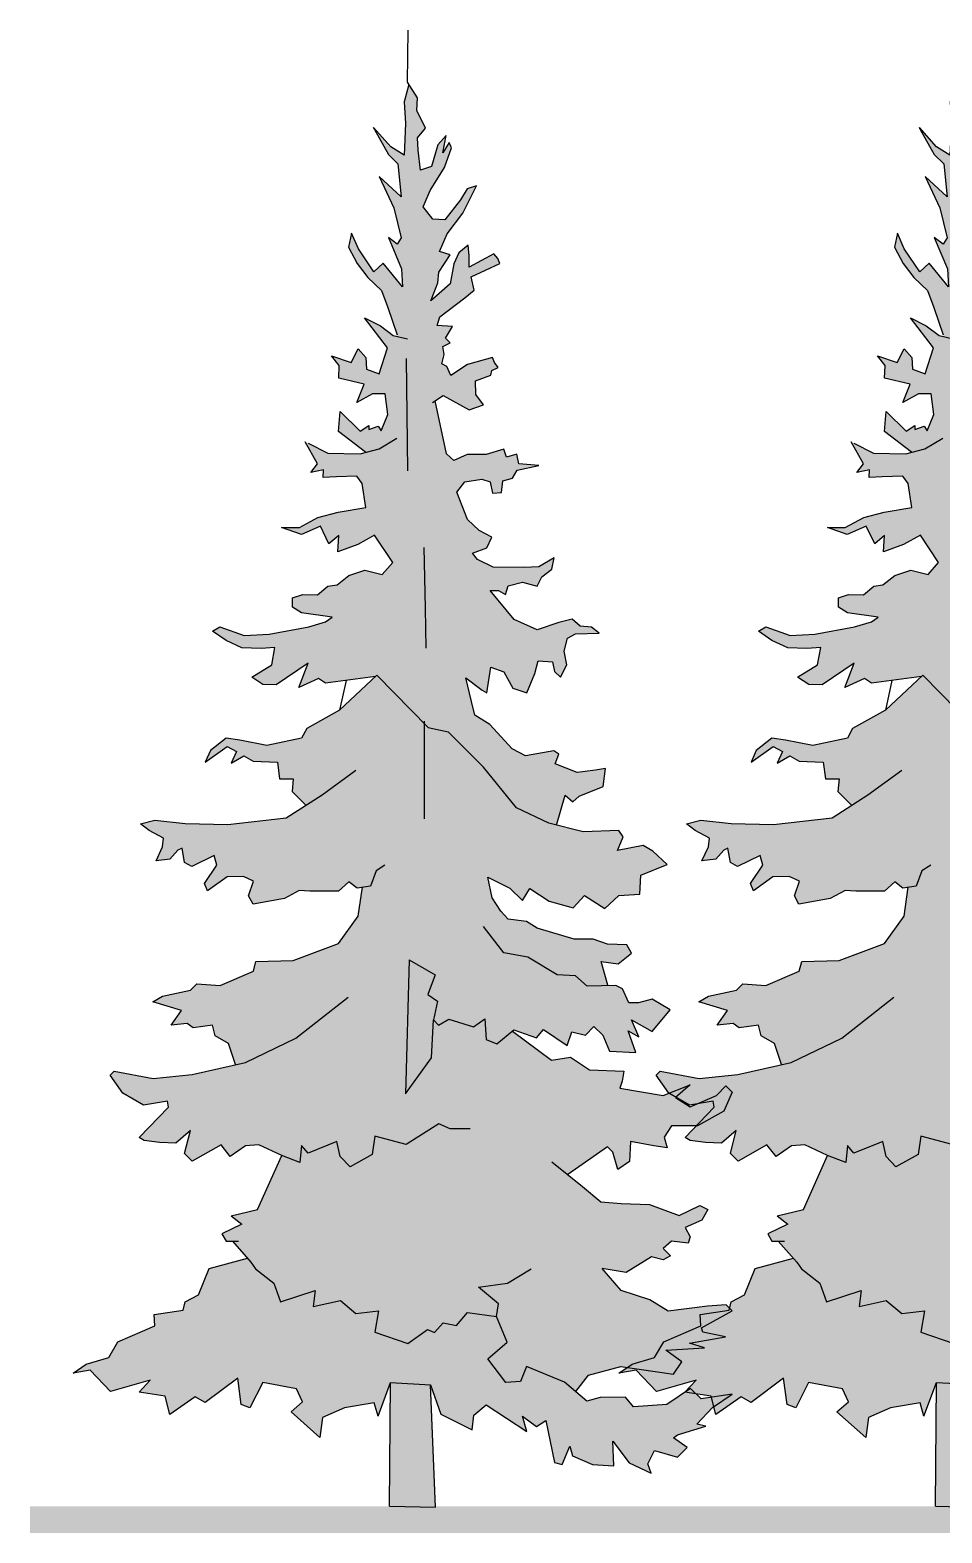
# Model space of a CAD drawing. Header units: millimetres. Extents: x 2403 to 72627, y 1744 to 50777.
# Drawn here: x 4986 to 17841, y 27714 to 48897 of the extents above; entities that cross this region are included whole.
import ezdxf

# ---------------------------------------------------------------- set-up
doc = ezdxf.new("R2010")
doc.units = ezdxf.units.MM
doc.layers.add('dwgmodels.com', color=250, linetype='Continuous')

# ---------------------------------------------------------------- blocks, each defined once
blk = doc.blocks.new('Pine 1 Elev_130')
h = blk.add_hatch(color=256)
h.dxf.hatch_style = 1
h.set_gradient(color1=(0, 127, 31), one_color=1, tint=1, name='SPHERICAL')
h.paths.add_polyline_path([(-271.8, 5507.5), (-424.4, 5482.5), (-537.5, 5451.8), (-639, 5397.8), (-737.2, 5397.8), (-628.2, 5358.9), (-523.5, 5403.8), (-475.8, 5307.6), (-422, 5352.6), (-427.9, 5262.2), (-317.6, 5304.2), (-224.3, 5354.8), (-124.2, 5203.6), (-182.6, 5137.1), (-278.5, 5162.8), (-366.2, 5132.1), (-431.4, 5081.4), (-482.2, 5073.1), (-538.9, 5025.3), (-620.8, 5028.4), (-677.3, 5008.8), (-677.5, 4957.9), (-626.8, 4926.7), (-457.4, 4903), (-494.5, 4877.7), (-587.5, 4850.3), (-806.6, 4808.4), (-943.6, 4802), (-1078.2, 4848.8), (-1118.7, 4825.7), (-1043.5, 4773.7), (-956.8, 4733.2), (-850.6, 4729.7), (-774.3, 4735.1), (-791.5, 4639.1), (-901.9, 4571.6), (-839.9, 4531.9), (-766.5, 4528.8), (-590.9, 4649.7), (-642.2, 4514.3), (-533.3, 4564.8), (-495.2, 4539.3), (-219.7, 4575.1), (-211.3, 4583), (71.9, 4294), (181.7, 4270.9), (376.1, 4076), (559, 3852.2), (736.7, 3766.9), (779.6, 3755.9), (827.6, 3922), (869.9, 3885.1), (903.9, 3916.1), (1036.8, 3969.3), (1048.6, 4068.6), (994.7, 4059.9), (893, 4046.1), (771.7, 4094.5), (791.6, 4148.1), (763.4, 4165.1), (608, 4137.4), (534.6, 4177.2), (410.8, 4310.3), (329, 4361.5), (309.5, 4437.8), (278.9, 4567.8), (369, 4499.7), (394.4, 4485.5), (417.5, 4626.7), (488, 4601.1), (538.6, 4510.5), (614.7, 4484.8), (660.3, 4592), (677.5, 4662.6), (756.5, 4656.7), (767.7, 4603), (801.5, 4571.8), (835.6, 4639.5), (821.7, 4715.8), (838.9, 4786.4), (884.2, 4811.6), (1013.9, 4814.1), (971.6, 4848.2), (909.7, 4852.5), (864.6, 4890.8), (791.1, 4874.1), (672.4, 4832.1), (545.4, 4889), (413.2, 5050.4), (458.4, 5050.3), (497.8, 5027.6), (512.1, 5075.5), (591.3, 5095.1), (672.9, 5074.2), (698.7, 5125.8), (752.5, 5168), (765.4, 5230.2), (682, 5179.5), (600, 5177), (430.5, 5178.9), (343.1, 5220.2), (316.4, 5255.6), (394.2, 5285), (422.6, 5344.2), (352.1, 5381.2), (287.3, 5440.7), (229.7, 5591.5), (273.9, 5649.8), (367.1, 5663.6), (412.3, 5649.3), (426.2, 5587.1), (475.7, 5589.8), (482.9, 5654.7), (536.6, 5668.7), (562.2, 5713.8), (680.9, 5738.8), (570.8, 5747.7), (559.7, 5801.4), (503.1, 5784.6), (489.1, 5829.9), (390.2, 5799.1), (285.7, 5799.4), (212.1, 5765.8), (172.7, 5802.6), (109.6, 6095.3), (153.9, 6124.7), (297.7, 6045.2), (376.9, 6073.2), (334.7, 6129.8), (332.2, 6206.1), (417, 6236.9), (422.7, 6263.7), (456.7, 6279.1), (437, 6307.4), (425.8, 6334.3), (287.3, 6296.6), (196.7, 6234.8), (174.2, 6285.7), (146, 6299.9), (160.3, 6350.7), (152, 6395.9), (193.2, 6415), (166.3, 6441.1), (206, 6505.9), (121.3, 6511.8), (135.6, 6559.8), (274.3, 6663.9), (325.3, 6706.1), (308.8, 6779.1), (467, 6852.5), (455.8, 6880.9), (433.3, 6906.3), (297.5, 6833.3), (297.7, 6895.5), (292.2, 6954.8), (241.2, 6912.6), (212.8, 6850.5), (192.6, 6740.4), (85, 6647.6), (124.9, 6746.3), (130.7, 6805.6), (193.2, 6900.5), (133.9, 6918.6), (176.6, 7017.3), (261.7, 7130), (337.7, 7281.9), (285.7, 7264.6), (249.2, 7203.5), (162.7, 7093.6), (97.8, 7096.7), (43, 7166.3), (81.3, 7254.9), (160.8, 7381.8), (199, 7490), (186.7, 7520.1), (152.6, 7463.7), (170.1, 7559.3), (123.9, 7507.3), (90.2, 7387.6), (28, 7367.5), (15.6, 7478.3), (11.6, 7546.1), (57, 7599.6), (7.9, 7695.8), (12.3, 7766.4), (-34.6, 7840.3), (-61.4, 7744.3), (-53.1, 7625.4), (-62.1, 7450.3), (-135.4, 7495.7), (-230.6, 7603.8), (-225.5, 7592.1), (-148.3, 7453.4), (-96.5, 7402.7), (-77.3, 7220.7), (-198.7, 7332.4), (-117.7, 7160.6), (-77.7, 6994.1), (-99.7, 6958.8), (-148.3, 6995.8), (-75.4, 6823.2), (-70.1, 6724.3), (-177, 6854.6), (-228, 6806.8), (-313.6, 6933.3), (-351.9, 7019.5), (-367.9, 6942.9), (-320, 6853.5), (-262, 6775.8), (-185.9, 6703.4), (-151, 6610.2), (-96.3, 6450.2), (-121.8, 6456.1), (-192.3, 6510), (-279.7, 6552.7), (-153.1, 6388.4), (-198.8, 6244.5), (-269.3, 6270.2), (-271.9, 6335.1), (-314.2, 6383.3), (-353.9, 6307.2), (-461.2, 6344.2), (-419, 6290.4), (-422, 6219.8), (-280.9, 6188.3), (-322.2, 6086.7), (-235.9, 6134.5), (-165.2, 6134.2), (-151.5, 6021.2), (-188.2, 5929.5), (-204, 5956.4), (-256.3, 5936.8), (-256.2, 5959.4), (-304.3, 5928.5), (-414.1, 6036.2), (-423, 5926), (-274.3, 5812), (-304.7, 5804.2), (-482.7, 5807.6), (-607.4, 5871.2), (-539.4, 5748.4), (-576.2, 5700.5), (-505.6, 5714.4), (-507.1, 5673.5), (-435.1, 5677.5), (-322.1, 5679.9), (-292.5, 5640.3)])
h = blk.add_hatch(color=256)
h.dxf.hatch_style = 1
h.set_gradient(color1=(0, 127, 31), one_color=1, tint=1, name='SPHERICAL')
h.paths.add_polyline_path([(450.3, 2550.3), (391.1, 2573.1), (383.9, 2687.4), (320.7, 2644), (185.2, 2686.8), (128.6, 2653.1), (100.4, 2681.4), (89.2, 2473.5), (-53.3, 2274.3), (-33.6, 3012.8), (109.7, 2930), (69.8, 2822.7), (123.4, 2785.8), (100.4, 2681.4), (128.6, 2653.1), (185.2, 2686.8), (320.7, 2644), (383.9, 2687.4), (391.1, 2573.1), (450.3, 2550.3), (543.8, 2626.3), (667.9, 2583.5), (707.6, 2629.6), (837.3, 2540.6), (862.9, 2616.8), (939.1, 2596.8), (984.5, 2644.6), (1035.2, 2597.9), (1071.6, 2508.8), (1216.2, 2502.4), (1173.7, 2621.4), (1233.5, 2589.1), (1193, 2681.6), (1306.4, 2618.2), (1405.7, 2736.5), (1307, 2796.1), (1230.7, 2776.6), (1177, 2776.8), (1143.4, 2853.2), (1105.3, 2871.7), (1062.2, 2870.6), (1025.2, 3003.3), (1118.4, 2991.7), (1192, 3050.8), (1166.7, 3096), (1059.4, 3099.2), (980.4, 3127.7), (875.9, 3128), (672.7, 3188), (613.5, 3224.9), (511.8, 3236.6), (472.4, 3281.9), (424.7, 3355.5), (399.6, 3468.6), (520.9, 3408.9), (591.3, 3340.8), (631, 3405.7), (738.2, 3337.5), (870.8, 3299), (933.2, 3368), (1045.9, 3297), (1122.4, 3367.4), (1238.3, 3375.5), (1244.3, 3480), (1388.5, 3538.8), (1309.7, 3612.5), (1256.1, 3643.8), (1114.8, 3616), (1146.1, 3692.1), (1123.6, 3726.1), (925.8, 3718.3), (736.7, 3766.9), (559, 3852.2), (376.1, 4076), (181.7, 4270.9), (71.9, 4294), (-211.3, 4583), (-418, 4389.3), (-598.5, 4288.2), (-627.4, 4236.2), (-818.1, 4195.8), (-968.4, 4224.7), (-1043.5, 4236.2), (-1130.2, 4166.9), (-1159.1, 4103.3), (-1037.8, 4190), (-985.7, 4161.1), (-1014.6, 4097.5), (-945.3, 4138), (-893.3, 4109.1), (-760.4, 4103.3), (-748.8, 4010.8), (-673.7, 4010.8), (-679.4, 3941.5), (-604.1, 3866.1), (-712.3, 3797), (-1034.5, 3758.5), (-1268.9, 3764.9), (-1435.5, 3782.4), (-1514.7, 3762.9), (-1466.8, 3726), (-1387.8, 3683.4), (-1393.6, 3635.4), (-1429.7, 3558.9), (-1352.9, 3568.9), (-1309, 3618.2), (-1286.3, 3629.4), (-1272.4, 3550.2), (-1233, 3527.5), (-1108.5, 3589.3), (-1094.5, 3535.5), (-1162.7, 3434.1), (-1145.8, 3394.5), (-1038.2, 3470.4), (-947.8, 3472.9), (-891.4, 3447.3), (-919.9, 3365.5), (-894.7, 3320.2), (-722.1, 3352.1), (-640.2, 3395.7), (-580.9, 3392.6), (-422.7, 3392.1), (-366, 3442.8), (-320.9, 3408.7), (-291.7, 3413.1), (-314.4, 3254.8), (-423.6, 3104), (-672.5, 3008.7), (-878.7, 3003.8), (-893, 2950.1), (-1076.9, 2871.6), (-1204, 2880.5), (-1239.4, 2846.7), (-1393.5, 2813.3), (-1447.2, 2782.4), (-1289.2, 2733.9), (-1346, 2652.2), (-1258.4, 2661.8), (-1224.5, 2637.6), (-1118.7, 2652.7), (-1103.2, 2593.5), (-1029.9, 2552.3), (-991.3, 2435.1), (-1231, 2380.6), (-1445.8, 2358.7), (-1660.3, 2398.9), (-1683, 2376.4), (-1612.7, 2277.3), (-1498.5, 2212), (-1367.1, 2234.2), (-1361.6, 2200.2), (-1523.1, 2034.1), (-1494.9, 2017.1), (-1410.2, 2005.5), (-1321.2, 2002.4), (-1240.5, 2072.7), (-1272, 1945.7), (-1229.7, 1903.2), (-1071.3, 1993.1), (-1020.6, 1928), (-935.7, 1987), (-862.2, 1992.4), (-736.5, 1934.2), (-870.2, 1635.5), (-1014.6, 1600.9), (-956.8, 1554.6), (-1066.7, 1502.6), (-1043.5, 1462.2), (-1008.9, 1462.2), (-906.7, 1345.7), (-881.4, 1308.9), (-779.9, 1229.4), (-743, 1127), (-552.3, 1190.5), (-562.8, 1101.6), (-413, 1135), (-326.9, 1063.4), (-202.8, 1077.9), (-222.9, 959.4), (-40.9, 896.5), (66.7, 973.9), (106.2, 958.2), (154.4, 1011.7), (227.8, 997.4), (287.3, 1067.8), (447.5, 1046.1), (507.1, 904.7), (399.5, 813.2), (499.5, 682), (579.9, 688.3), (614, 770.1), (822.8, 684.7), (884.8, 632.3), (955.7, 722.4), (1133.8, 771.3), (1424.2, 728.2), (1470.1, 795.6), (1382.7, 860.9), (1594.6, 874.3), (1512.8, 900), (1710.6, 933.3), (1586.4, 959.1), (1578, 984.5), (1747.8, 1077.2), (1714, 1111.2), (1612.3, 1103.1), (1394.7, 1075.5), (1293.2, 1138), (1135.2, 1190.5), (1031.2, 1311.9), (1164.1, 1288.8), (1302.8, 1375.5), (1366.4, 1358.1), (1406.9, 1381.3), (1366.4, 1421.7), (1412.7, 1462.2), (1505.1, 1450.6), (1516.7, 1485.3), (1487.8, 1537.3), (1580.2, 1577.7), (1614, 1637), (1568.7, 1658.7), (1455.7, 1603.6), (1292.1, 1663.4), (1135.2, 1670.2), (1023.8, 1678.4), (922.3, 1763.5), (841, 1828.9), (1060.1, 1982.3), (1089, 1953.4), (1117.5, 1856.1), (1181.5, 1901.4), (1187.3, 2011.2), (1315.7, 1988.2), (1389.5, 1976.5), (1372.4, 2036), (1412.7, 2097.9), (1557.1, 2097.9), (1701.6, 2178.8), (1747.8, 2282.8), (1713.2, 2317.5), (1661.2, 2265.5), (1516.7, 2201.9), (1435.8, 2253.9), (1516.7, 2323.3), (1366.4, 2265.5), (1127.5, 2305.2), (1141.7, 2344.7), (1150.4, 2398.3), (961.1, 2407.4), (856.8, 2475.6), (752.3, 2459), (536.5, 2620.4)])
h = blk.add_hatch(color=256)
h.dxf.hatch_style = 1
h.set_gradient(color1=(127, 95, 63), one_color=1, tint=1, name='SPHERICAL')
h.paths.add_polyline_path([(-142, 0), (112.3, -5.8), (83.4, 670.4), (-136.2, 682)])
h.paths.add_polyline_path([(69.8, 2822.7), (109.7, 2930), (-33.6, 3012.8), (-53.3, 2274.3), (89.2, 2473.5), (100.4, 2681.4), (123.4, 2785.8)])
h = blk.add_hatch(color=256)
h.dxf.hatch_style = 1
h.set_gradient(color1=(0, 127, 31), one_color=1, tint=1, name='SPHERICAL')
h.paths.add_polyline_path([(-979.4, 706.1), (-960.1, 560.5), (-912.1, 543.4), (-841.3, 682), (-654.7, 647.1), (-621, 576.4), (-685.2, 520.1), (-525.6, 378.3), (-511.2, 488.5), (-390.5, 543.3), (-227, 569.5), (-205.5, 497), (-136.2, 682), (83.4, 670.4), (141.2, 508.6), (313.5, 420.8), (322.2, 502.7), (390.2, 559), (615.7, 411.4), (592, 497), (669.5, 439.4), (720.4, 473.2), (767.7, 241.4), (810, 229.9), (852.7, 331.5), (866.7, 277.8), (976.7, 229.4), (1095.3, 223.4), (1089, 358.3), (1180.1, 240.1), (1301.4, 183.2), (1281.8, 234.1), (1318.8, 307.4), (1445.8, 270.3), (1499.3, 323.6), (1423.5, 377.7), (1446.2, 394.6), (1601.7, 442.1), (1553.7, 453.5), (1638.7, 543.7), (1747.8, 618.4), (1576.7, 591.9), (1517.6, 648.6), (1387.4, 561.4), (1203.7, 547.9), (1158.7, 601.7), (1020.3, 599.3), (946.8, 579.8), (822.8, 684.7), (614, 770.1), (579.9, 688.3), (499.5, 682), (399.5, 813.2), (507.1, 904.7), (447.5, 1046.1), (287.3, 1067.8), (227.8, 997.4), (154.4, 1011.7), (106.2, 958.2), (66.7, 973.9), (-40.9, 896.5), (-222.9, 959.4), (-202.8, 1077.9), (-326.9, 1063.4), (-413, 1135), (-562.8, 1101.6), (-552.3, 1190.5), (-743, 1127), (-779.9, 1229.4), (-881.4, 1308.9), (-906.7, 1345.7), (-925.6, 1367.2), (-1136, 1311.9), (-1195.4, 1165.8), (-1269, 1126.5), (-1280.4, 1081.3), (-1440.1, 1057.8), (-1436.1, 994.3), (-1639.7, 907.4), (-1690.9, 819.9), (-1815.3, 783.6), (-1887.3, 734), (-1792.8, 749.7), (-1680.2, 633.5), (-1462.5, 694.9), (-1523.2, 629.9), (-1378.7, 606.8), (-1352.9, 505.3), (-1214.2, 603.7), (-1159.1, 572.2)])
for p, q in [((-225.5, 7592.1), (-230.6, 7603.8)), ((-33.6, 3012.8), (109.7, 2930)), ((-53.3, 2274.3), (89.2, 2473.5)), ((1164.1, 1288.8), (1031.2, 1311.9)), ((507.1, 904.7), (447.5, 1046.1)), ((-205.5, 497), (-136.2, 682)), ((-136.2, 682), (83.4, 670.4)), ((83.4, 670.4), (141.2, 508.6)), ((-142, 0), (112.3, -5.8))]:
    blk.add_line(p, q)
at = {"layer": 'dwgmodels.com', "linetype": 'Continuous'}
for p, q in [((-42.5, 7852.8), (-39, 8140.2)), ((-34.6, 7840.3), (-61.4, 7744.3)), ((12.3, 7766.4), (-42.5, 7852.8)), ((-61.4, 7744.3), (-53.1, 7625.4)), ((7.9, 7695.8), (12.3, 7766.4)), ((-53.1, 7625.4), (-62.1, 7450.3)), ((57, 7599.6), (7.9, 7695.8)), ((-135.4, 7495.7), (-230.6, 7603.8)), ((-225.5, 7592.1), (-148.3, 7453.4)), ((11.6, 7546.1), (57, 7599.6)), ((15.6, 7478.3), (11.6, 7546.1)), ((170.1, 7559.3), (123.9, 7507.3)), ((152.6, 7463.7), (170.1, 7559.3)), ((-62.1, 7450.3), (-135.4, 7495.7)), ((28, 7367.5), (15.6, 7478.3)), ((123.9, 7507.3), (90.2, 7387.6)), ((186.7, 7520.1), (152.6, 7463.7)), ((160.8, 7381.8), (199, 7490)), ((199, 7490), (186.7, 7520.1)), ((-148.3, 7453.4), (-96.5, 7402.7)), ((-96.5, 7402.7), (-77.3, 7220.7)), ((90.2, 7387.6), (28, 7367.5)), ((81.3, 7254.9), (160.8, 7381.8)), ((-77.3, 7220.7), (-198.7, 7332.4)), ((-198.7, 7332.4), (-117.7, 7160.6)), ((43, 7166.3), (81.3, 7254.9)), ((285.7, 7264.6), (249.2, 7203.5)), ((261.7, 7130), (337.7, 7281.9)), ((337.7, 7281.9), (285.7, 7264.6)), ((-117.7, 7160.6), (-77.7, 6994.1)), ((97.8, 7096.7), (43, 7166.3)), ((249.2, 7203.5), (162.7, 7093.6)), ((176.6, 7017.3), (261.7, 7130)), ((162.7, 7093.6), (97.8, 7096.7)), ((-351.9, 7019.5), (-367.9, 6942.9)), ((-313.6, 6933.3), (-351.9, 7019.5)), ((-99.7, 6958.8), (-148.3, 6995.8)), ((-148.3, 6995.8), (-75.4, 6823.2)), ((-77.7, 6994.1), (-99.7, 6958.8)), ((133.9, 6918.6), (176.6, 7017.3)), ((-367.9, 6942.9), (-320, 6853.5)), ((-228, 6806.8), (-313.6, 6933.3)), ((130.7, 6805.6), (193.2, 6900.5)), ((193.2, 6900.5), (133.9, 6918.6)), ((241.2, 6912.6), (212.8, 6850.5)), ((292.2, 6954.8), (241.2, 6912.6)), ((297.7, 6895.5), (292.2, 6954.8)), ((433.3, 6906.3), (297.5, 6833.3)), ((297.5, 6833.3), (297.7, 6895.5)), ((455.8, 6880.9), (433.3, 6906.3)), ((467, 6852.5), (455.8, 6880.9)), ((-320, 6853.5), (-262, 6775.8)), ((-177, 6854.6), (-228, 6806.8)), ((-70.1, 6724.3), (-177, 6854.6)), ((-75.4, 6823.2), (-70.1, 6724.3)), ((124.9, 6746.3), (130.7, 6805.6)), ((212.8, 6850.5), (192.6, 6740.4)), ((308.8, 6779.1), (467, 6852.5)), ((-262, 6775.8), (-185.9, 6703.4)), ((85, 6647.6), (124.9, 6746.3)), ((192.6, 6740.4), (85, 6647.6)), ((325.3, 6706.1), (308.8, 6779.1)), ((-185.9, 6703.4), (-151, 6610.2)), ((135.6, 6559.8), (274.3, 6663.9)), ((274.3, 6663.9), (325.3, 6706.1)), ((-153.1, 6388.4), (-279.7, 6552.7)), ((-279.7, 6552.7), (-192.3, 6510)), ((-151, 6610.2), (-99.2, 6458.9)), ((121.3, 6511.8), (135.6, 6559.8)), ((-192.3, 6510), (-121.8, 6456.1)), ((206, 6505.9), (121.3, 6511.8)), ((166.3, 6441.1), (206, 6505.9)), ((-353.9, 6307.2), (-314.2, 6383.3)), ((-314.2, 6383.3), (-271.9, 6335.1)), ((-198.8, 6244.5), (-153.1, 6388.4)), ((-121.8, 6456.1), (-43.7, 6438.1)), ((152, 6395.9), (193.2, 6415)), ((160.3, 6350.7), (152, 6395.9)), ((193.2, 6415), (166.3, 6441.1)), ((-419, 6290.4), (-461.2, 6344.2)), ((-461.2, 6344.2), (-353.9, 6307.2)), ((-271.9, 6335.1), (-269.3, 6270.2)), ((-49.5, 6328.3), (-43.7, 5709.9)), ((146, 6299.9), (160.3, 6350.7)), ((174.2, 6285.7), (146, 6299.9)), ((425.8, 6334.3), (287.3, 6296.6)), ((437, 6307.4), (425.8, 6334.3)), ((456.7, 6279.1), (437, 6307.4)), ((-422, 6219.8), (-419, 6290.4)), ((-280.9, 6188.3), (-422, 6219.8)), ((-269.3, 6270.2), (-198.8, 6244.5)), ((196.7, 6234.8), (174.2, 6285.7)), ((287.3, 6296.6), (196.7, 6234.8)), ((332.2, 6206.1), (417, 6236.9)), ((417, 6236.9), (422.7, 6263.7)), ((422.7, 6263.7), (456.7, 6279.1)), ((-322.2, 6086.7), (-280.9, 6188.3)), ((-235.9, 6134.5), (-322.2, 6086.7)), ((-165.2, 6134.2), (-235.9, 6134.5)), ((-151.5, 6021.2), (-165.2, 6134.2)), ((334.7, 6129.8), (332.2, 6206.1)), ((95, 6085.6), (153.9, 6124.7)), ((172.7, 5802.6), (109.6, 6095.3)), ((153.9, 6124.7), (297.7, 6045.2)), ((297.7, 6045.2), (376.9, 6073.2)), ((376.9, 6073.2), (334.7, 6129.8)), ((-423, 5926), (-414.1, 6036.2)), ((-414.1, 6036.2), (-304.3, 5928.5)), ((-188.2, 5929.5), (-151.5, 6021.2)), ((-274.3, 5812), (-423, 5926)), ((-304.3, 5928.5), (-256.2, 5959.4)), ((-256.2, 5959.4), (-256.3, 5936.8)), ((-256.3, 5936.8), (-204, 5956.4)), ((-204, 5956.4), (-188.2, 5929.5)), ((-199.8, 5831.3), (-101.5, 5889.1)), ((-539.4, 5748.4), (-606.8, 5870.1)), ((-591.3, 5863), (-482.7, 5807.6)), ((-482.7, 5807.6), (-304.7, 5804.2)), ((-304.7, 5804.2), (-199.8, 5831.3)), ((212.1, 5765.8), (172.7, 5802.6)), ((489.1, 5829.9), (390.2, 5799.1)), ((503.1, 5784.6), (489.1, 5829.9)), ((559.7, 5801.4), (503.1, 5784.6)), ((570.8, 5747.7), (559.7, 5801.4)), ((-576.2, 5700.5), (-539.4, 5748.4)), ((285.7, 5799.4), (212.1, 5765.8)), ((390.2, 5799.1), (285.7, 5799.4)), ((562.2, 5713.8), (680.9, 5738.8)), ((680.9, 5738.8), (570.8, 5747.7)), ((-505.6, 5714.4), (-576.2, 5700.5)), ((-507.1, 5673.5), (-505.6, 5714.4)), ((-435.1, 5677.5), (-507.1, 5673.5)), ((-322.1, 5679.9), (-435.1, 5677.5)), ((-292.5, 5640.3), (-322.1, 5679.9)), ((-271.8, 5507.5), (-292.5, 5640.3)), ((229.7, 5591.5), (273.9, 5649.8)), ((273.9, 5649.8), (367.1, 5663.6)), ((367.1, 5663.6), (412.3, 5649.3)), ((412.3, 5649.3), (426.2, 5587.1)), ((475.7, 5589.8), (482.9, 5654.7)), ((482.9, 5654.7), (536.6, 5668.7)), ((536.6, 5668.7), (562.2, 5713.8)), ((287.3, 5440.7), (229.7, 5591.5)), ((426.2, 5587.1), (475.7, 5589.8)), ((-537.5, 5451.8), (-424.4, 5482.5)), ((-424.4, 5482.5), (-271.8, 5507.5)), ((-628.2, 5358.9), (-737.2, 5397.8)), ((-737.2, 5397.8), (-639, 5397.8)), ((-639, 5397.8), (-537.5, 5451.8)), ((-523.5, 5403.8), (-628.2, 5358.9)), ((-475.8, 5307.6), (-523.5, 5403.8)), ((352.1, 5381.2), (287.3, 5440.7)), ((-422, 5352.6), (-475.8, 5307.6)), ((-427.9, 5262.2), (-422, 5352.6)), ((-317.6, 5304.2), (-427.9, 5262.2)), ((-224.3, 5354.8), (-317.6, 5304.2)), ((-124.2, 5203.6), (-224.3, 5354.8)), ((422.6, 5344.2), (352.1, 5381.2)), ((394.2, 5285), (422.6, 5344.2)), ((46.7, 5286.1), (54.1, 4952.7)), ((316.4, 5255.6), (394.2, 5285)), ((343.1, 5220.2), (316.4, 5255.6)), ((765.4, 5230.2), (682, 5179.5)), ((752.5, 5168), (765.4, 5230.2)), ((-366.2, 5132.1), (-278.5, 5162.8)), ((-278.5, 5162.8), (-182.6, 5137.1)), ((-182.6, 5137.1), (-124.2, 5203.6)), ((430.5, 5178.9), (343.1, 5220.2)), ((600, 5177), (430.5, 5178.9)), ((682, 5179.5), (600, 5177)), ((698.7, 5125.8), (752.5, 5168)), ((-538.9, 5025.3), (-482.2, 5073.1)), ((-482.2, 5073.1), (-431.4, 5081.4)), ((-431.4, 5081.4), (-366.2, 5132.1)), ((497.8, 5027.6), (512.1, 5075.5)), ((512.1, 5075.5), (591.3, 5095.1)), ((591.3, 5095.1), (672.9, 5074.2)), ((672.9, 5074.2), (698.7, 5125.8)), ((-677.5, 4957.9), (-677.3, 5008.8)), ((-677.3, 5008.8), (-620.8, 5028.4)), ((-620.8, 5028.4), (-538.9, 5025.3)), ((545.4, 4889), (413.2, 5050.4)), ((413.2, 5050.4), (458.4, 5050.3)), ((458.4, 5050.3), (497.8, 5027.6)), ((-626.8, 4926.7), (-677.5, 4957.9)), ((-457.4, 4903), (-626.8, 4926.7)), ((-494.5, 4877.7), (-457.4, 4903)), ((54.1, 4952.7), (59, 4732.4)), ((864.6, 4890.8), (791.1, 4874.1)), ((909.7, 4852.5), (864.6, 4890.8)), ((-1118.7, 4825.7), (-1078.2, 4848.8)), ((-1043.5, 4773.7), (-1118.7, 4825.7)), ((-1078.2, 4848.8), (-943.6, 4802)), ((-943.6, 4802), (-806.6, 4808.4)), ((-806.6, 4808.4), (-587.5, 4850.3)), ((-587.5, 4850.3), (-494.5, 4877.7)), ((672.4, 4832.1), (545.4, 4889)), ((791.1, 4874.1), (672.4, 4832.1)), ((838.9, 4786.4), (884.2, 4811.6)), ((884.2, 4811.6), (1013.9, 4814.1)), ((971.6, 4848.2), (909.7, 4852.5)), ((1013.9, 4814.1), (971.6, 4848.2)), ((-956.8, 4733.2), (-1043.5, 4773.7)), ((-850.6, 4729.7), (-956.8, 4733.2)), ((-774.3, 4735.1), (-850.6, 4729.7)), ((-791.5, 4639.1), (-774.3, 4735.1)), ((821.7, 4715.8), (838.9, 4786.4)), ((-590.9, 4649.7), (-766.5, 4528.8)), ((-642.2, 4514.3), (-590.9, 4649.7)), ((660.3, 4592), (677.5, 4662.6)), ((677.5, 4662.6), (756.5, 4656.7)), ((756.5, 4656.7), (767.7, 4603)), ((835.6, 4639.5), (821.7, 4715.8)), ((-901.9, 4571.6), (-791.5, 4639.1)), ((-839.9, 4531.9), (-901.9, 4571.6)), ((-533.3, 4564.8), (-642.2, 4514.3)), ((-495.2, 4539.3), (-533.3, 4564.8)), ((-219.7, 4575.1), (-495.2, 4539.3)), ((-418, 4389.3), (-211.3, 4583)), ((-211.3, 4583), (71.9, 4294)), ((309.5, 4437.8), (278.9, 4567.8)), ((278.9, 4567.8), (369, 4499.7)), ((394.4, 4485.5), (417.5, 4626.7)), ((417.5, 4626.7), (488, 4601.1)), ((488, 4601.1), (538.6, 4510.5)), ((614.7, 4484.8), (660.3, 4592)), ((767.7, 4603), (801.5, 4571.8)), ((801.5, 4571.8), (835.6, 4639.5)), ((-766.5, 4528.8), (-839.9, 4531.9)), ((-381.7, 4554), (-418, 4389.3)), ((369, 4499.7), (394.4, 4485.5)), ((538.6, 4510.5), (614.7, 4484.8)), ((329, 4361.5), (309.5, 4437.8)), ((-418, 4389.3), (-598.5, 4288.2)), ((49.3, 4328.7), (48.7, 3791.2)), ((410.8, 4310.3), (329, 4361.5)), ((534.6, 4177.2), (410.8, 4310.3)), ((-1043.5, 4236.2), (-1130.2, 4166.9)), ((-968.4, 4224.7), (-1043.5, 4236.2)), ((-627.4, 4236.2), (-818.1, 4195.8)), ((-598.5, 4288.2), (-627.4, 4236.2)), ((71.9, 4294), (181.7, 4270.9)), ((181.7, 4270.9), (376.1, 4076)), ((-1159.1, 4103.3), (-1037.8, 4190)), ((-1130.2, 4166.9), (-1159.1, 4103.3)), ((-1037.8, 4190), (-985.7, 4161.1)), ((-985.7, 4161.1), (-1014.6, 4097.5)), ((-818.1, 4195.8), (-968.4, 4224.7)), ((608, 4137.4), (534.6, 4177.2)), ((763.4, 4165.1), (608, 4137.4)), ((791.6, 4148.1), (763.4, 4165.1)), ((771.7, 4094.5), (791.6, 4148.1)), ((-1014.6, 4097.5), (-945.3, 4138)), ((-945.3, 4138), (-893.3, 4109.1)), ((-893.3, 4109.1), (-760.4, 4103.3)), ((-760.4, 4103.3), (-748.8, 4010.8)), ((559, 3852.2), (376.1, 4076)), ((893, 4046.1), (771.7, 4094.5)), ((1048.6, 4068.6), (994.7, 4059.9)), ((1036.8, 3969.3), (1048.6, 4068.6)), ((-748.8, 4010.8), (-673.7, 4010.8)), ((-673.7, 4010.8), (-679.4, 3941.5)), ((-514.2, 3923.5), (-327.3, 4058.5)), ((994.7, 4059.9), (893, 4046.1)), ((-712.3, 3797), (-514.2, 3923.5)), ((-679.4, 3941.5), (-604.1, 3866.1)), ((779.6, 3755.9), (827.6, 3922)), ((827.6, 3922), (869.9, 3885.1)), ((869.9, 3885.1), (903.9, 3916.1)), ((903.9, 3916.1), (1036.8, 3969.3)), ((736.7, 3766.9), (559, 3852.2)), ((-1514.7, 3762.9), (-1435.5, 3782.4)), ((-1466.8, 3726), (-1514.7, 3762.9)), ((-1435.5, 3782.4), (-1268.9, 3764.9)), ((-1268.9, 3764.9), (-1034.5, 3758.5)), ((-1034.5, 3758.5), (-712.3, 3797)), ((925.8, 3718.3), (736.7, 3766.9)), ((-1387.8, 3683.4), (-1466.8, 3726)), ((-1393.6, 3635.4), (-1387.8, 3683.4)), ((1123.6, 3726.1), (925.8, 3718.3)), ((1114.8, 3616), (1146.1, 3692.1)), ((1146.1, 3692.1), (1123.6, 3726.1)), ((-1429.7, 3558.9), (-1393.6, 3635.4)), ((-1352.9, 3568.9), (-1429.7, 3558.9)), ((-1309, 3618.2), (-1352.9, 3568.9)), ((-1286.3, 3629.4), (-1309, 3618.2)), ((-1272.4, 3550.2), (-1286.3, 3629.4)), ((-1108.5, 3589.3), (-1233, 3527.5)), ((-1094.5, 3535.5), (-1108.5, 3589.3)), ((1256.1, 3643.8), (1114.8, 3616)), ((1309.7, 3612.5), (1256.1, 3643.8)), ((1388.5, 3538.8), (1309.7, 3612.5)), ((-1233, 3527.5), (-1272.4, 3550.2)), ((-1162.7, 3434.1), (-1094.5, 3535.5)), ((-216.1, 3504.5), (-247.5, 3419.8)), ((-168, 3535.4), (-216.1, 3504.5)), ((1244.3, 3480), (1388.5, 3538.8)), ((-1145.8, 3394.5), (-1162.7, 3434.1)), ((-1038.2, 3470.4), (-1145.8, 3394.5)), ((-947.8, 3472.9), (-1038.2, 3470.4)), ((-891.4, 3447.3), (-947.8, 3472.9)), ((-919.9, 3365.5), (-891.4, 3447.3)), ((-366, 3442.8), (-422.7, 3392.1)), ((-320.9, 3408.7), (-366, 3442.8)), ((-247.5, 3419.8), (-320.9, 3408.7)), ((-314.4, 3254.8), (-291.7, 3413.1)), ((424.7, 3355.5), (399.6, 3468.6)), ((399.6, 3468.6), (520.9, 3408.9)), ((520.9, 3408.9), (591.3, 3340.8)), ((591.3, 3340.8), (631, 3405.7)), ((631, 3405.7), (738.2, 3337.5)), ((1238.3, 3375.5), (1244.3, 3480)), ((-894.7, 3320.2), (-919.9, 3365.5)), ((-722.1, 3352.1), (-894.7, 3320.2)), ((-640.2, 3395.7), (-722.1, 3352.1)), ((-580.9, 3392.6), (-640.2, 3395.7)), ((-422.7, 3392.1), (-580.9, 3392.6)), ((472.4, 3281.9), (424.7, 3355.5)), ((738.2, 3337.5), (870.8, 3299)), ((870.8, 3299), (933.2, 3368)), ((933.2, 3368), (1045.9, 3297)), ((1045.9, 3297), (1122.4, 3367.4)), ((1122.4, 3367.4), (1238.3, 3375.5)), ((-423.6, 3104), (-314.4, 3254.8)), ((511.8, 3236.6), (472.4, 3281.9)), ((613.5, 3224.9), (511.8, 3236.6)), ((488, 3051.5), (376.1, 3197.5)), ((672.7, 3188), (613.5, 3224.9)), ((875.9, 3128), (672.7, 3188)), ((-672.5, 3008.7), (-423.6, 3104)), ((980.4, 3127.7), (875.9, 3128)), ((1059.4, 3099.2), (980.4, 3127.7)), ((1166.7, 3096), (1059.4, 3099.2)), ((1192, 3050.8), (1166.7, 3096)), ((-893, 2950.1), (-878.7, 3003.8)), ((-878.7, 3003.8), (-672.5, 3008.7)), ((-33.6, 3012.8), (-53.3, 2274.3)), ((621.3, 3027.2), (488, 3051.5)), ((782, 2930.6), (621.3, 3027.2)), ((1061.5, 2873.2), (1025.2, 3003.3)), ((1025.2, 3003.3), (1118.4, 2991.7)), ((1118.4, 2991.7), (1192, 3050.8)), ((-1076.9, 2871.6), (-893, 2950.1)), ((109.7, 2930), (69.8, 2822.7)), ((883.7, 2924.6), (782, 2930.6)), ((948.5, 2867.9), (883.7, 2924.6)), ((-1393.5, 2813.3), (-1239.4, 2846.7)), ((-1239.4, 2846.7), (-1204, 2880.5)), ((-1204, 2880.5), (-1076.9, 2871.6)), ((69.8, 2822.7), (123.4, 2785.8)), ((1105.3, 2871.7), (948.5, 2867.9)), ((1143.4, 2853.2), (1105.3, 2871.7)), ((1177, 2776.8), (1143.4, 2853.2)), ((-1447.2, 2782.4), (-1393.5, 2813.3)), ((-1289.2, 2733.9), (-1447.2, 2782.4)), ((-658.4, 2580.7), (-370.9, 2807.2)), ((123.4, 2785.8), (100.4, 2681.4)), ((1230.7, 2776.6), (1177, 2776.8)), ((1307, 2796.1), (1230.7, 2776.6)), ((1306.4, 2618.2), (1405.7, 2736.5)), ((1405.7, 2736.5), (1307, 2796.1)), ((-1346, 2652.2), (-1289.2, 2733.9)), ((-1258.4, 2661.8), (-1346, 2652.2)), ((-1224.5, 2637.6), (-1258.4, 2661.8)), ((-1118.7, 2652.7), (-1224.5, 2637.6)), ((-1103.2, 2593.5), (-1118.7, 2652.7)), ((89.2, 2473.5), (100.4, 2681.4)), ((100.4, 2681.4), (128.6, 2653.1)), ((128.6, 2653.1), (185.2, 2686.8)), ((185.2, 2686.8), (320.7, 2644)), ((320.7, 2644), (383.9, 2687.4)), ((383.9, 2687.4), (391.1, 2573.1)), ((1233.5, 2589.1), (1193, 2681.6)), ((1193, 2681.6), (1306.4, 2618.2)), ((-1029.9, 2552.3), (-1103.2, 2593.5)), ((-937, 2447.5), (-658.4, 2580.7)), ((391.1, 2573.1), (450.3, 2550.3)), ((450.3, 2550.3), (543.8, 2626.3)), ((536.5, 2620.4), (752.3, 2459)), ((543.8, 2626.3), (667.9, 2583.5)), ((667.9, 2583.5), (707.6, 2629.6)), ((707.6, 2629.6), (837.3, 2540.6)), ((837.3, 2540.6), (862.9, 2616.8)), ((862.9, 2616.8), (939.1, 2596.8)), ((939.1, 2596.8), (984.5, 2644.6)), ((984.5, 2644.6), (1035.2, 2597.9)), ((1035.2, 2597.9), (1071.6, 2508.8)), ((1216.2, 2502.4), (1173.7, 2621.4)), ((1173.7, 2621.4), (1233.5, 2589.1)), ((-991.3, 2435.1), (-1029.9, 2552.3)), ((1071.6, 2508.8), (1216.2, 2502.4)), ((-1231, 2380.6), (-937, 2447.5)), ((752.3, 2459), (856.8, 2475.6)), ((856.8, 2475.6), (961.1, 2407.4)), ((961.1, 2407.4), (1150.4, 2398.3)), ((-1683, 2376.4), (-1660.3, 2398.9)), ((-1612.7, 2277.3), (-1683, 2376.4)), ((-1660.3, 2398.9), (-1445.8, 2358.7)), ((-1445.8, 2358.7), (-1231, 2380.6)), ((1141.7, 2344.7), (1127.5, 2305.2)), ((1150.4, 2398.3), (1141.7, 2344.7)), ((1366.4, 2265.5), (1516.7, 2323.3)), ((1516.7, 2323.3), (1435.8, 2253.9)), ((-1498.5, 2212), (-1612.7, 2277.3)), ((1127.5, 2305.2), (1366.4, 2265.5)), ((1435.8, 2253.9), (1516.7, 2201.9)), ((1516.7, 2201.9), (1661.2, 2265.5)), ((1661.2, 2265.5), (1713.2, 2317.5)), ((1747.8, 2282.8), (1701.6, 2178.8)), ((1713.2, 2317.5), (1747.8, 2282.8)), ((-1523.1, 2034.1), (-1361.6, 2200.2)), ((-1367.1, 2234.2), (-1498.5, 2212)), ((-1361.6, 2200.2), (-1367.1, 2234.2)), ((1701.6, 2178.8), (1557.1, 2097.9)), ((-1240.5, 2072.7), (-1321.2, 2002.4)), ((-1272, 1945.7), (-1240.5, 2072.7)), ((129.7, 2109.4), (-49.5, 1993.9)), ((193.2, 2080.5), (129.7, 2109.4)), ((303, 2080.5), (193.2, 2080.5)), ((1412.7, 2097.9), (1372.4, 2036)), ((1557.1, 2097.9), (1412.7, 2097.9)), ((-1494.9, 2017.1), (-1523.1, 2034.1)), ((-1410.2, 2005.5), (-1494.9, 2017.1)), ((-1321.2, 2002.4), (-1410.2, 2005.5)), ((-1071.3, 1993.1), (-1229.7, 1903.2)), ((-1020.6, 1928), (-1071.3, 1993.1)), ((-862.2, 1992.4), (-935.7, 1987)), ((-736.5, 1934.2), (-862.2, 1992.4)), ((-432.8, 2010.8), (-591.2, 1946.3)), ((-413.3, 1928.8), (-432.8, 2010.8)), ((-222.9, 2040.1), (-238.1, 1939.5)), ((-49.5, 1993.9), (-222.9, 2040.1)), ((1187.3, 2011.2), (1181.5, 1901.4)), ((1315.7, 1988.2), (1187.3, 2011.2)), ((1372.4, 2036), (1389.5, 1976.5)), ((-1229.7, 1903.2), (-1272, 1945.7)), ((-935.7, 1987), (-1020.6, 1928)), ((-870.2, 1635.5), (-736.5, 1934.2)), ((-636.6, 1895.6), (-736.5, 1934.2)), ((-627.8, 1988.8), (-636.6, 1895.6)), ((-591.2, 1946.3), (-627.8, 1988.8)), ((-359.8, 1872.1), (-413.3, 1928.8)), ((-238.1, 1939.5), (-359.8, 1872.1)), ((1060.1, 1982.3), (841, 1828.9)), ((1089, 1953.4), (1060.1, 1982.3)), ((1117.5, 1856.1), (1089, 1953.4)), ((1389.5, 1976.5), (1315.7, 1988.2)), ((753.3, 1899.6), (922.3, 1763.5)), ((1181.5, 1901.4), (1117.5, 1856.1)), ((922.3, 1763.5), (1023.8, 1678.4)), ((1023.8, 1678.4), (1135.2, 1670.2)), ((1135.2, 1670.2), (1292.1, 1663.4)), ((1292.1, 1663.4), (1455.7, 1603.6)), ((1455.7, 1603.6), (1568.7, 1658.7)), ((1568.7, 1658.7), (1614, 1637)), ((-1014.6, 1600.9), (-870.2, 1635.5)), ((-1014.6, 1600.9), (-956.8, 1554.6)), ((1580.2, 1577.7), (1487.8, 1537.3)), ((1614, 1637), (1580.2, 1577.7)), ((-956.8, 1554.6), (-1066.7, 1502.6)), ((-1066.7, 1502.6), (-1043.5, 1462.2)), ((1487.8, 1537.3), (1516.7, 1485.3)), ((-1043.5, 1462.2), (-974.2, 1462.2)), ((-1008.9, 1462.2), (-906.7, 1345.7)), ((1412.7, 1462.2), (1366.4, 1421.7)), ((1366.4, 1421.7), (1406.9, 1381.3)), ((1505.1, 1450.6), (1412.7, 1462.2)), ((1516.7, 1485.3), (1505.1, 1450.6)), ((-1136, 1311.9), (-925.6, 1367.2)), ((-906.7, 1345.7), (-881.4, 1308.9)), ((1302.8, 1375.5), (1164.1, 1288.8)), ((1366.4, 1358.1), (1302.8, 1375.5)), ((1406.9, 1381.3), (1366.4, 1358.1)), ((-1195.4, 1165.8), (-1136, 1311.9)), ((-881.4, 1308.9), (-779.9, 1229.4)), ((508.2, 1230.9), (638.4, 1309.6)), ((1135.2, 1190.5), (1031.2, 1311.9)), ((-1269, 1126.5), (-1195.4, 1165.8)), ((-779.9, 1229.4), (-743, 1127)), ((-743, 1127), (-552.3, 1190.5)), ((-552.3, 1190.5), (-562.8, 1101.6)), ((349.3, 1207.9), (508.2, 1230.9)), ((459.1, 1115.4), (349.3, 1207.9)), ((1293.2, 1138), (1135.2, 1190.5)), ((-1440.1, 1057.8), (-1280.4, 1081.3)), ((-1280.4, 1081.3), (-1269, 1126.5)), ((-562.8, 1101.6), (-413, 1135)), ((-413, 1135), (-326.9, 1063.4)), ((-326.9, 1063.4), (-202.8, 1077.9)), ((-202.8, 1077.9), (-222.9, 959.4)), ((447.5, 1046.1), (459.1, 1115.4)), ((1394.7, 1075.5), (1293.2, 1138)), ((1612.3, 1103.1), (1394.7, 1075.5)), ((1714, 1111.2), (1612.3, 1103.1)), ((1747.8, 1077.2), (1714, 1111.2)), ((-1436.1, 994.3), (-1440.1, 1057.8)), ((106.2, 958.2), (154.4, 1011.7)), ((154.4, 1011.7), (227.8, 997.4)), ((227.8, 997.4), (287.3, 1067.8)), ((287.3, 1067.8), (447.5, 1046.1)), ((1578, 984.5), (1747.8, 1077.2)), ((-1639.7, 907.4), (-1436.1, 994.3)), ((-222.9, 959.4), (-40.9, 896.5)), ((-40.9, 896.5), (66.7, 973.9)), ((66.7, 973.9), (106.2, 958.2)), ((1512.8, 900), (1710.6, 933.3)), ((1586.4, 959.1), (1578, 984.5)), ((1710.6, 933.3), (1586.4, 959.1)), ((-1690.9, 819.9), (-1639.7, 907.4)), ((399.5, 813.2), (507.1, 904.7)), ((1382.7, 860.9), (1594.6, 874.3)), ((1470.1, 795.6), (1382.7, 860.9)), ((1594.6, 874.3), (1512.8, 900)), ((-1887.3, 734), (-1815.3, 783.6)), ((-1792.8, 749.7), (-1887.3, 734)), ((-1815.3, 783.6), (-1690.9, 819.9)), ((-1680.2, 633.5), (-1792.8, 749.7)), ((499.5, 682), (399.5, 813.2)), ((614, 770.1), (579.9, 688.3)), ((822.8, 684.7), (614, 770.1)), ((955.7, 722.4), (1133.8, 771.3)), ((1133.8, 771.3), (1424.2, 728.2)), ((1424.2, 728.2), (1470.1, 795.6)), ((-1462.5, 694.9), (-1680.2, 633.5)), ((-1523.2, 629.9), (-1462.5, 694.9)), ((-979.4, 706.1), (-1159.1, 572.2)), ((-960.1, 560.5), (-979.4, 706.1)), ((-841.3, 682), (-912.1, 543.4)), ((-654.7, 647.1), (-841.3, 682)), ((-142, 0), (-136.2, 682)), ((112.3, -5.8), (83.4, 670.4)), ((579.9, 688.3), (499.5, 682)), ((946.8, 579.8), (822.8, 684.7)), ((884.8, 632.3), (955.7, 722.4)), ((-1378.7, 606.8), (-1523.2, 629.9)), ((-1352.9, 505.3), (-1378.7, 606.8)), ((-1214.2, 603.7), (-1352.9, 505.3)), ((-1159.1, 572.2), (-1214.2, 603.7)), ((-621, 576.4), (-654.7, 647.1)), ((1020.3, 599.3), (946.8, 579.8)), ((1158.7, 601.7), (1020.3, 599.3)), ((1203.7, 547.9), (1158.7, 601.7)), ((1517.6, 648.6), (1387.4, 561.4)), ((1576.7, 591.9), (1517.6, 648.6)), ((1747.8, 618.4), (1576.7, 591.9)), ((1638.7, 543.7), (1747.8, 618.4)), ((-912.1, 543.4), (-960.1, 560.5)), ((-685.2, 520.1), (-621, 576.4)), ((-525.6, 378.3), (-685.2, 520.1)), ((-390.5, 543.3), (-511.2, 488.5)), ((-227, 569.5), (-390.5, 543.3)), ((-205.5, 497), (-227, 569.5)), ((141.2, 508.6), (313.5, 420.8)), ((313.5, 420.8), (322.2, 502.7)), ((322.2, 502.7), (390.2, 559)), ((390.2, 559), (615.7, 411.4)), ((1387.4, 561.4), (1203.7, 547.9)), ((1553.7, 453.5), (1638.7, 543.7)), ((-511.2, 488.5), (-525.6, 378.3)), ((615.7, 411.4), (592, 497)), ((592, 497), (669.5, 439.4)), ((669.5, 439.4), (720.4, 473.2)), ((720.4, 473.2), (767.7, 241.4)), ((1446.2, 394.6), (1601.7, 442.1)), ((1601.7, 442.1), (1553.7, 453.5)), ((810, 229.9), (852.7, 331.5)), ((852.7, 331.5), (866.7, 277.8)), ((1095.3, 223.4), (1089, 358.3)), ((1089, 358.3), (1180.1, 240.1)), ((1423.5, 377.7), (1446.2, 394.6)), ((1499.3, 323.6), (1423.5, 377.7)), ((866.7, 277.8), (976.7, 229.4)), ((1281.8, 234.1), (1318.8, 307.4)), ((1318.8, 307.4), (1445.8, 270.3)), ((1445.8, 270.3), (1499.3, 323.6)), ((767.7, 241.4), (810, 229.9)), ((976.7, 229.4), (1095.3, 223.4)), ((1180.1, 240.1), (1301.4, 183.2)), ((1301.4, 183.2), (1281.8, 234.1))]:
    blk.add_line(p, q, dxfattribs=at)

msp = doc.modelspace()

# ---------------------------------------------------------------- hatches: boundary and pattern name
at = {"lineweight": -2, "true_color": 0x000000}
h = msp.add_hatch(color=18, dxfattribs=at)
h.dxf.hatch_style = 1
h.paths.add_polyline_path([(69872, 28083), (4986, 28089), (4986, 27714), (69872, 27714)])

# ---------------------------------------------------------------- block references
at = {"layer": 'dwgmodels.com', "linetype": 'Continuous', "lineweight": 0, "xscale": 2.556092162598885, "yscale": 2.556092162598885, "zscale": 2.556092162598885}
for p in [(10416, 28090), (18112, 28090)]:
    msp.add_blockref('Pine 1 Elev_130', p, dxfattribs=at)

doc.saveas('drawing.dxf')
